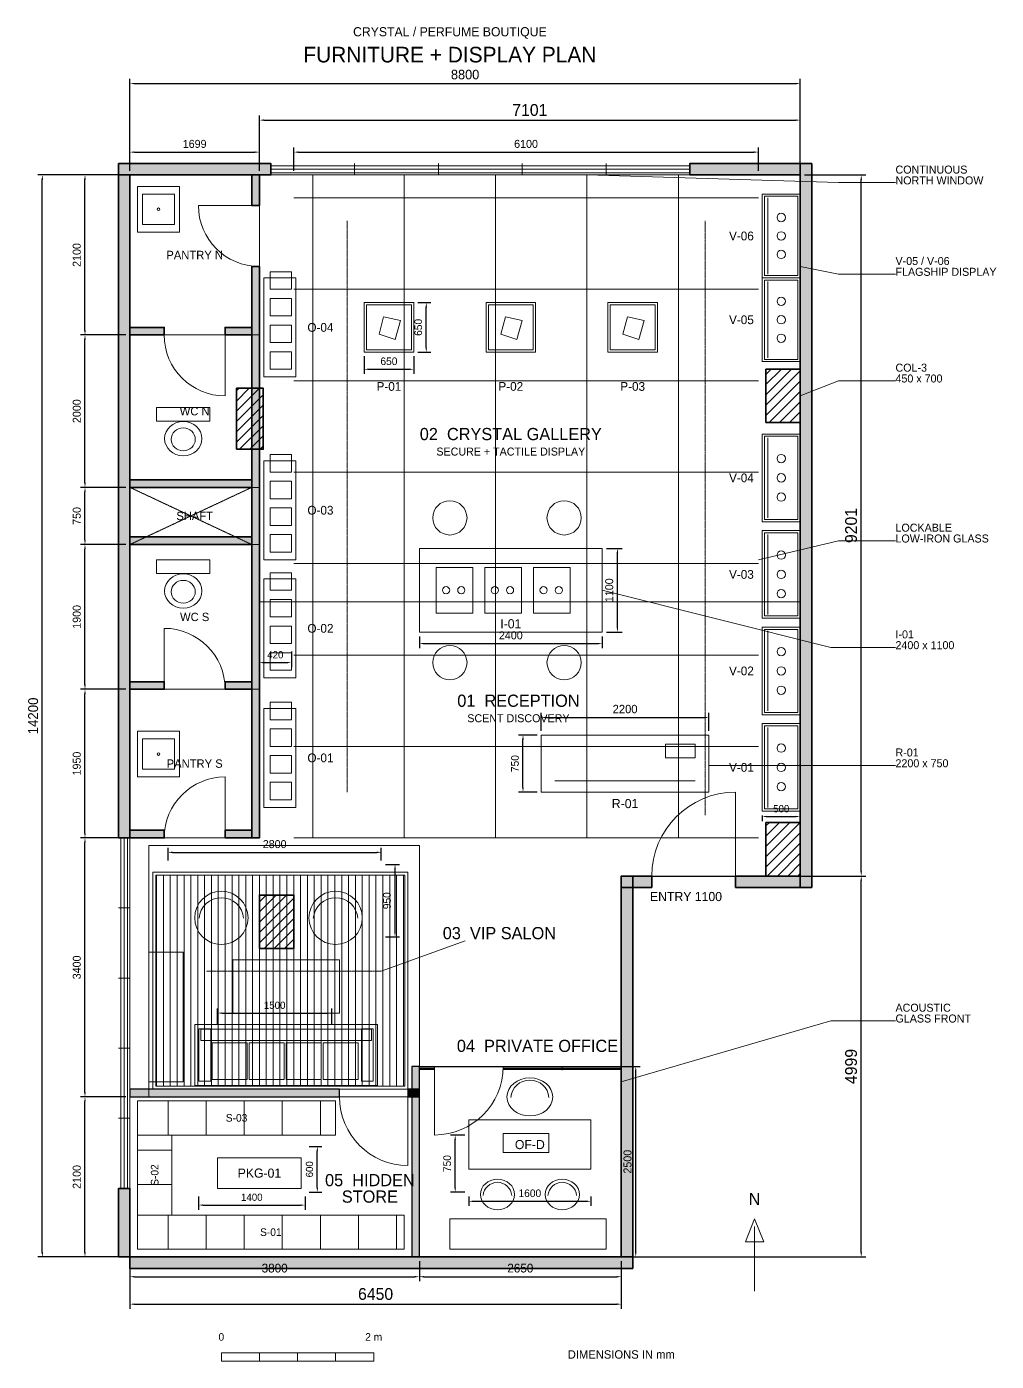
# Model space of a CAD drawing. Header units: millimetres. Extents: x -1355 to 24201, y -1370 to 16146.
# Drawn here: x -1355 to 11373, y -1370 to 16146 of the extents above; entities that cross this region are included whole.
import ezdxf
from ezdxf.enums import TextEntityAlignment as Align

# ---------------------------------------------------------------- set-up
doc = ezdxf.new("R2010")
doc.units = ezdxf.units.MM
doc.linetypes.add('DASHED', pattern=[1.524, 1.27, -0.254])
for name, color, linetype, lineweight in [('A-ANNO-TEXT', 7, 'Continuous', 13), ('A-COLS', 7, 'Continuous', 35), ('A-DIMS-MM', 7, 'Continuous', 13), ('A-DOOR', 7, 'Continuous', 13), ('A-ELEVATION', 7, 'Continuous', 13), ('A-FIXT-SERVICE', 7, 'Continuous', 13), ('A-FLOOR-ZONE', 7, 'Continuous', 13), ('A-FURN-GEN', 7, 'Continuous', 13), ('A-FURN-VIP', 7, 'Continuous', 13), ('A-GLAZ', 7, 'Continuous', 13), ('A-LIGHT-TRACK', 7, 'Continuous', 13), ('A-SHELF-OPEN', 7, 'Continuous', 13), ('A-STOR-RACK', 7, 'Continuous', 13), ('A-VITRINE-SEC', 7, 'Continuous', 13), ('A-WALL-EXIST', 7, 'Continuous', 35), ('A-WALL-NEW', 7, 'Continuous', 25)]:
    doc.layers.add(name, color=color, linetype=linetype, lineweight=lineweight)
doc.styles.add('BODY', font='IBMPlexSans-400.ttf')
doc.styles.add('MONO', font='JetBrainsMono-400.ttf')
doc.styles.add('TITLE', font='SpaceGrotesk-600.ttf')
doc.dimstyles.new('CRYSTAL-MM', dxfattribs={"dimtxt": 115, "dimasz": 60, "dimexe": 60, "dimexo": 55, "dimgap": 55, "dimtad": 1, "dimdec": 0, "dimtxsty": 'MONO', "dimcen": 2.5, "dimclrd": 7, "dimclre": 7, "dimclrt": 7, "dimazin": 3, "dimtfac": 1, "dimtmove": 0, "dimatfit": 3})

msp = doc.modelspace()

# ---------------------------------------------------------------- hatches: boundary and pattern name
at = {"layer": 'A-COLS'}
h = msp.add_hatch(dxfattribs=at)
h.set_pattern_fill('ANSI31', scale=30)
h.paths.add_polyline_path([(8350, 10950), (8800, 10950), (8800, 11650), (8350, 11650)])
h = msp.add_hatch(dxfattribs=at)
h.set_pattern_fill('ANSI31', scale=30)
h.paths.add_polyline_path([(1400, 10600), (1750, 10600), (1750, 11400), (1400, 11400)])
h = msp.add_hatch(dxfattribs=at)
h.set_pattern_fill('ANSI31', scale=30)
h.paths.add_polyline_path([(8350, 4999), (8800, 4999), (8800, 5700), (8350, 5700)])
h = msp.add_hatch(dxfattribs=at)
h.set_pattern_fill('ANSI31', scale=30)
h.paths.add_polyline_path([(1699, 4050), (2150, 4050), (2150, 4750), (1699, 4750)])
at = {"layer": 'A-WALL-EXIST'}
h = msp.add_hatch(color=8, dxfattribs=at)
h.dxf.hatch_style = 1
h.paths.add_polyline_path([(-150, 14200), (1850, 14200), (1850, 14350), (-150, 14350)])
h = msp.add_hatch(color=8, dxfattribs=at)
h.dxf.hatch_style = 1
h.paths.add_polyline_path([(-150, 5500), (0, 5500), (0, 14200), (-150, 14200)])
h = msp.add_hatch(color=8, dxfattribs=at)
h.dxf.hatch_style = 1
h.paths.add_polyline_path([(1599, 13800), (1699, 13800), (1699, 14200), (1599, 14200)])
h = msp.add_hatch(color=8, dxfattribs=at)
h.dxf.hatch_style = 1
h.paths.add_polyline_path([(7350, 14200), (8800, 14200), (8800, 14350), (7350, 14350)])
h = msp.add_hatch(color=8, dxfattribs=at)
h.dxf.hatch_style = 1
h.paths.add_polyline_path([(8800, 4849), (8950, 4849), (8950, 14350), (8800, 14350)])
h = msp.add_hatch(color=8, dxfattribs=at)
h.dxf.hatch_style = 1
h.paths.add_polyline_path([(1599, 5500), (1699, 5500), (1699, 13000), (1599, 13000)])
h = msp.add_hatch(color=8, dxfattribs=at)
h.dxf.hatch_style = 1
h.paths.add_polyline_path([(0, 12100), (450, 12100), (450, 12200), (0, 12200)])
h = msp.add_hatch(color=8, dxfattribs=at)
h.dxf.hatch_style = 1
h.paths.add_polyline_path([(1250, 12100), (1599, 12100), (1599, 12200), (1250, 12200)])
h = msp.add_hatch(color=8, dxfattribs=at)
h.dxf.hatch_style = 1
h.paths.add_polyline_path([(0, 10100), (1599, 10100), (1599, 10200), (0, 10200)])
h = msp.add_hatch(color=8, dxfattribs=at)
h.dxf.hatch_style = 1
h.paths.add_polyline_path([(0, 9350), (1599, 9350), (1599, 9450), (0, 9450)])
h = msp.add_hatch(color=8, dxfattribs=at)
h.dxf.hatch_style = 1
h.paths.add_polyline_path([(0, 7450), (450, 7450), (450, 7550), (0, 7550)])
h = msp.add_hatch(color=8, dxfattribs=at)
h.dxf.hatch_style = 1
h.paths.add_polyline_path([(1250, 7450), (1599, 7450), (1599, 7550), (1250, 7550)])
h = msp.add_hatch(color=8, dxfattribs=at)
h.dxf.hatch_style = 1
h.paths.add_polyline_path([(0, 5500), (450, 5500), (450, 5600), (0, 5600)])
h = msp.add_hatch(color=8, dxfattribs=at)
h.dxf.hatch_style = 1
h.paths.add_polyline_path([(1250, 5500), (1599, 5500), (1599, 5600), (1250, 5600)])
h = msp.add_hatch(color=8, dxfattribs=at)
h.dxf.hatch_style = 1
h.paths.add_polyline_path([(6450, 0), (6600, 0), (6600, 4999), (6450, 4999)])
h = msp.add_hatch(color=8, dxfattribs=at)
h.dxf.hatch_style = 1
h.paths.add_polyline_path([(6450, 4849), (6850, 4849), (6850, 4999), (6450, 4999)])
h = msp.add_hatch(color=8, dxfattribs=at)
h.dxf.hatch_style = 1
h.paths.add_polyline_path([(7950, 4849), (8800, 4849), (8800, 4999), (7950, 4999)])
h = msp.add_hatch(color=8, dxfattribs=at)
h.dxf.hatch_style = 1
h.paths.add_polyline_path([(-150, 0), (0, 0), (0, 900), (-150, 900)])
h = msp.add_hatch(color=8, dxfattribs=at)
h.dxf.hatch_style = 1
h.paths.add_polyline_path([(0, -150), (6600, -150), (6600, 0), (0, 0)])
at = {"layer": 'A-WALL-NEW'}
h = msp.add_hatch(color=9, dxfattribs=at)
h.dxf.hatch_style = 1
h.paths.add_polyline_path([(3700, 0), (3800, 0), (3800, 2500), (3700, 2500)])
h = msp.add_hatch(color=9, dxfattribs=at)
h.dxf.hatch_style = 1
h.paths.add_polyline_path([(0, 2100), (2750, 2100), (2750, 2200), (0, 2200)])
h = msp.add_hatch(color=9, dxfattribs=at)
h.dxf.hatch_style = 1
h.paths.add_polyline_path([(3650, 2100), (3800, 2100), (3800, 2200), (3650, 2200)])

# ---------------------------------------------------------------- linework, layer by layer
at = {"layer": 'A-ANNO-TEXT'}
for p, q in [((3300, 3750), (4400, 4150)), ((8200, -450), (8200, 400))]:
    msp.add_line(p, q, dxfattribs=at)
at = {"layer": 'A-COLS'}
for points in [[(8350, 10950), (8800, 10950), (8800, 11650), (8350, 11650)], [(1400, 10600), (1750, 10600), (1750, 11400), (1400, 11400)], [(8350, 4999), (8800, 4999), (8800, 5700), (8350, 5700)], [(1699, 4050), (2150, 4050), (2150, 4750), (1699, 4750)]]:
    msp.add_lwpolyline(points, close=True, dxfattribs=at)
at = {"layer": 'A-DOOR'}
for p, q in [((1699, 13800), (899, 13800)), ((1250, 12100), (1250, 11300)), ((450, 7450), (450, 8250)), ((1250, 5500), (1250, 6300)), ((7950, 4999), (7950, 6099)), ((4000, 2500), (4000, 1600)), ((3650, 2100), (3650, 1200))]:
    msp.add_line(p, q, dxfattribs=at)
for centre, radius, start, end in [((1699, 13800), 800, 180, 270), ((1250, 12100), 800, 180, 270), ((450, 7450), 800, 0, 90), ((1250, 5500), 800, 90, 180), ((7950, 4999), 1100, 90, 180), ((4000, 2500), 900, 270, 360), ((3650, 2100), 900, 180, 270)]:
    msp.add_arc(centre, radius, start, end, dxfattribs=at)
at = {"layer": 'A-ELEVATION'}
for p, q in [((6000, 14200), (9300, 14100)), ((9300, 14100), (10050, 14100)), ((8800, 13000), (9300, 12900)), ((9300, 12900), (10050, 12900)), ((8800, 11300), (9300, 11500)), ((9300, 11500), (10050, 11500)), ((8250, 9150), (9300, 9400)), ((9300, 9400), (10050, 9400)), ((6200, 8750), (9200, 8000)), ((9200, 8000), (10050, 8000)), ((7600, 6450), (9300, 6450)), ((9300, 6450), (10050, 6450)), ((6450, 2300), (9200, 3100)), ((9200, 3100), (10050, 3100))]:
    msp.add_line(p, q, dxfattribs=at)
for points in [[(8200, 500), (8080, 200), (8320, 200)], [(1200, -1370), (1700, -1370), (1700, -1260), (1200, -1260)], [(1700, -1370), (2200, -1370), (2200, -1260), (1700, -1260)], [(2200, -1370), (2700, -1370), (2700, -1260), (2200, -1260)], [(2700, -1370), (3200, -1370), (3200, -1260), (2700, -1260)]]:
    msp.add_lwpolyline(points, close=True, dxfattribs=at)
at = {"layer": 'A-FIXT-SERVICE', "linetype": 'DASHED'}
for p, q in [((0, 9350), (1599, 10100)), ((1599, 9350), (0, 10100))]:
    msp.add_line(p, q, dxfattribs=at)
at = {"layer": 'A-FIXT-SERVICE'}
for points in [[(100, 13450), (650, 13450), (650, 14050), (100, 14050)], [(165, 13550), (585, 13550), (585, 13950), (165, 13950)], [(350, 10970), (1050, 10970), (1050, 11150), (350, 11150)], [(350, 8970), (1050, 8970), (1050, 9150), (350, 9150)], [(100, 6300), (650, 6300), (650, 6900), (100, 6900)], [(165, 6400), (585, 6400), (585, 6800), (165, 6800)]]:
    msp.add_lwpolyline(points, close=True, dxfattribs=at)
for centre, major_axis, ratio in [((375, 13750), (17.5, 0), 1), ((700, 10740), (245, 0), 0.9183673), ((700, 10730), (157.5, 0), 0.952381), ((700, 8740), (245, 0), 0.9183673), ((700, 8730), (157.5, 0), 0.952381), ((375, 6600), (17.5, 0), 1)]:
    msp.add_ellipse(centre, major_axis=major_axis, ratio=ratio, dxfattribs=at)
at = {"layer": 'A-FLOOR-ZONE'}
for p, q in [((2400, 5500), (2400, 14200)), ((3600, 5500), (3600, 14200)), ((4800, 5500), (4800, 14200)), ((6000, 5500), (6000, 14200)), ((7200, 5500), (7200, 14200)), ((2150, 13900), (8250, 13900)), ((2150, 12700), (8250, 12700)), ((2150, 11500), (8250, 11500)), ((2150, 10300), (8250, 10300)), ((2150, 9100), (8250, 9100)), ((2150, 7900), (8250, 7900)), ((2150, 6700), (8250, 6700)), ((2150, 5500), (8250, 5500))]:
    msp.add_line(p, q, dxfattribs=at)
for points in [[(0, 0), (6450, 0), (6450, 4999), (8800, 4999), (8800, 14200), (0, 14200)], [(0, 12100), (1699, 12100), (1699, 14200), (0, 14200)], [(8800, 8600), (8800, 14200), (1699, 14200), (1699, 8600), (8800, 8600)], [(0, 10100), (1699, 10100), (1699, 12100), (0, 12100)], [(0, 9350), (1699, 9350), (1699, 10100), (0, 10100)], [(0, 7450), (1699, 7450), (1699, 9350), (0, 9350)], [(8800, 4999), (6450, 4999), (6450, 2500), (3800, 2500), (3800, 5400), (250, 5400), (250, 2100), (0, 2100), (0, 5500), (1699, 5500), (1699, 8600), (8800, 8600), (8800, 4999)], [(0, 5500), (1699, 5500), (1699, 7450), (0, 7450)], [(3800, 2100), (3800, 5400), (250, 5400), (250, 2100), (3800, 2100)], [(6450, 0), (6450, 2500), (3800, 2500), (3800, 0), (6450, 0)], [(3800, 0), (3800, 2100), (0, 2100), (0, 0), (3800, 0)]]:
    msp.add_lwpolyline(points, close=True, dxfattribs=at)
at = {"layer": 'A-FURN-GEN'}
msp.add_line((5580, 6250), (7420, 6250), dxfattribs=at)
for points in [[(3800, 8200), (6200, 8200), (6200, 9300), (3800, 9300)], [(4020, 8450), (4500, 8450), (4500, 9050), (4020, 9050)], [(4660, 8450), (5140, 8450), (5140, 9050), (4660, 9050)], [(5300, 8450), (5780, 8450), (5780, 9050), (5300, 9050)], [(5400, 6100), (7600, 6100), (7600, 6850), (5400, 6850)], [(7030, 6550), (7420, 6550), (7420, 6730), (7030, 6730)], [(4450, 1150), (6050, 1150), (6050, 1800), (4450, 1800)], [(4900, 1370), (5500, 1370), (5500, 1620), (4900, 1620)], [(1150, 900), (2250, 900), (2250, 1300), (1150, 1300)], [(4200, 100), (6250, 100), (6250, 500), (4200, 500)]]:
    msp.add_lwpolyline(points, close=True, dxfattribs=at)
for centre, radius in [((5250, 2070), 252), ((4825, 790), 189), ((5675, 790), 189)]:
    msp.add_arc(centre, radius, 5, 175, dxfattribs=at)
for centre, major_axis, ratio in [((4200, 9700), (225, 0), 1), ((5700, 9700), (225, 0), 1), ((4150, 8750), (47.5, 0), 1), ((4350, 8750), (47.5, 0), 1), ((4790, 8750), (47.5, 0), 1), ((4990, 8750), (47.5, 0), 1), ((5430, 8750), (47.5, 0), 1), ((5630, 8750), (47.5, 0), 1), ((4200, 7800), (225, 0), 1), ((5700, 7800), (225, 0), 1), ((5250, 2100), (300, 0), 0.8333333), ((4825, 820), (225, 0), 0.8888889), ((5675, 820), (225, 0), 0.8888889)]:
    msp.add_ellipse(centre, major_axis=major_axis, ratio=ratio, dxfattribs=at)
at = {"layer": 'A-FURN-VIP'}
for p, q in [((350, 2245), (350, 5005)), ((440, 2245), (440, 5005)), ((530, 2245), (530, 5005)), ((620, 2245), (620, 5005)), ((710, 2245), (710, 5005)), ((800, 2245), (800, 5005)), ((890, 2245), (890, 5005)), ((980, 2245), (980, 5005)), ((1070, 2245), (1070, 5005)), ((1160, 2245), (1160, 5005)), ((1250, 2245), (1250, 5005)), ((1340, 2245), (1340, 5005)), ((1430, 2245), (1430, 5005)), ((1520, 2245), (1520, 5005)), ((1610, 2245), (1610, 5005)), ((1700, 2245), (1700, 5005)), ((1790, 2245), (1790, 5005)), ((1880, 2245), (1880, 5005)), ((1970, 2245), (1970, 5005)), ((2060, 2245), (2060, 5005)), ((2150, 2245), (2150, 5005)), ((2240, 2245), (2240, 5005)), ((2330, 2245), (2330, 5005)), ((2420, 2245), (2420, 5005)), ((2510, 2245), (2510, 5005)), ((2600, 2245), (2600, 5005)), ((2690, 2245), (2690, 5005)), ((2780, 2245), (2780, 5005)), ((2870, 2245), (2870, 5005)), ((2960, 2245), (2960, 5005)), ((3050, 2245), (3050, 5005)), ((3140, 2245), (3140, 5005)), ((3230, 2245), (3230, 5005)), ((3320, 2245), (3320, 5005)), ((3410, 2245), (3410, 5005)), ((3500, 2245), (3500, 5005)), ((3590, 2245), (3590, 5005))]:
    msp.add_line(p, q, dxfattribs=at)
for points in [[(300, 2200), (3650, 2200), (3650, 5050), (300, 5050)], [(340, 2240), (3610, 2240), (3610, 5010), (340, 5010)], [(250, 2300), (700, 2300), (700, 4000), (250, 4000)], [(1350, 3200), (2750, 3200), (2750, 3900), (1350, 3900)], [(850, 2250), (3250, 2250), (3250, 3050), (850, 3050)], [(905, 2305), (1060, 2305), (1060, 2995), (905, 2995)], [(930, 2840), (3170, 2840), (3170, 2990), (930, 2990)], [(3040, 2305), (3195, 2305), (3195, 2995), (3040, 2995)], [(1080, 2330), (1540, 2330), (1540, 2810), (1080, 2810)], [(1565, 2330), (2025, 2330), (2025, 2810), (1565, 2810)], [(2050, 2330), (2510, 2330), (2510, 2810), (2050, 2810)], [(2535, 2330), (2995, 2330), (2995, 2810), (2535, 2810)]]:
    msp.add_lwpolyline(points, close=True, dxfattribs=at)
for centre in [(1200, 4420), (2700, 4420)]:
    msp.add_arc(centre, 294, 5, 175, dxfattribs=at)
for centre in [(1200, 4450), (2700, 4450)]:
    msp.add_ellipse(centre, major_axis=(350, 0), ratio=1, dxfattribs=at)
at = {"layer": 'A-GLAZ'}
for p, q in [((1850, 14200), (1850, 14350)), ((1850, 14320), (7350, 14320)), ((1850, 14275), (7350, 14275)), ((1850, 14230), (7350, 14230)), ((2950, 14200), (2950, 14350)), ((4050, 14200), (4050, 14350)), ((5150, 14200), (5150, 14350)), ((6250, 14200), (6250, 14350)), ((7350, 14200), (7350, 14350)), ((-150, 5500), (0, 5500)), ((-120, 900), (-120, 5500)), ((-75, 900), (-75, 5500)), ((-30, 900), (-30, 5500)), ((-150, 4580), (0, 4580)), ((-150, 3660), (0, 3660)), ((-150, 2740), (0, 2740)), ((3800, 2450), (3800, 2500)), ((3800, 2490), (4000, 2490)), ((3800, 2475), (4000, 2475)), ((3800, 2460), (4000, 2460)), ((4000, 2450), (4000, 2500)), ((4900, 2450), (4900, 2500)), ((4900, 2490), (6450, 2490)), ((4900, 2475), (6450, 2475)), ((4900, 2460), (6450, 2460)), ((5675, 2450), (5675, 2500)), ((6450, 2450), (6450, 2500)), ((-150, 1820), (0, 1820)), ((-150, 900), (0, 900))]:
    msp.add_line(p, q, dxfattribs=at)
at = {"layer": 'A-LIGHT-TRACK', "linetype": 'DASHED'}
for p, q in [((2850, 6100), (2850, 13600)), ((7550, 5800), (7550, 13600)), ((1000, 3750), (3300, 3750))]:
    msp.add_line(p, q, dxfattribs=at)
at = {"layer": 'A-SHELF-OPEN'}
for points in [[(1760, 11550), (2180, 11550), (2180, 12850), (1760, 12850)], [(1840, 12700), (2120, 12700), (2120, 12930), (1840, 12930)], [(1840, 12350), (2120, 12350), (2120, 12580), (1840, 12580)], [(1840, 12000), (2120, 12000), (2120, 12230), (1840, 12230)], [(1840, 11650), (2120, 11650), (2120, 11880), (1840, 11880)], [(1840, 10300), (2120, 10300), (2120, 10530), (1840, 10530)], [(1760, 9150), (2180, 9150), (2180, 10450), (1760, 10450)], [(1840, 9950), (2120, 9950), (2120, 10180), (1840, 10180)], [(1840, 9600), (2120, 9600), (2120, 9830), (1840, 9830)], [(1840, 9250), (2120, 9250), (2120, 9480), (1840, 9480)], [(1840, 8750), (2120, 8750), (2120, 8980), (1840, 8980)], [(1760, 7600), (2180, 7600), (2180, 8900), (1760, 8900)], [(1840, 8400), (2120, 8400), (2120, 8630), (1840, 8630)], [(1840, 8050), (2120, 8050), (2120, 8280), (1840, 8280)], [(1840, 7700), (2120, 7700), (2120, 7930), (1840, 7930)], [(1760, 5900), (2180, 5900), (2180, 7200), (1760, 7200)], [(1840, 7050), (2120, 7050), (2120, 7280), (1840, 7280)], [(1840, 6700), (2120, 6700), (2120, 6930), (1840, 6930)], [(1840, 6350), (2120, 6350), (2120, 6580), (1840, 6580)], [(1840, 6000), (2120, 6000), (2120, 6230), (1840, 6230)]]:
    msp.add_lwpolyline(points, close=True, dxfattribs=at)
at = {"layer": 'A-STOR-RACK'}
for p, q in [((500, 1600), (500, 2050)), ((1000, 1600), (1000, 2050)), ((1500, 1600), (1500, 2050)), ((2000, 1600), (2000, 2050)), ((2500, 1600), (2500, 2050)), ((100, 1400), (550, 1400)), ((100, 950), (550, 950)), ((500, 100), (500, 550)), ((1000, 100), (1000, 550)), ((1500, 100), (1500, 550)), ((2000, 100), (2000, 550)), ((2500, 100), (2500, 550)), ((3000, 100), (3000, 550)), ((3500, 100), (3500, 550))]:
    msp.add_line(p, q, dxfattribs=at)
for points in [[(100, 1600), (2700, 1600), (2700, 2050), (100, 2050)], [(100, 550), (550, 550), (550, 1600), (100, 1600)], [(100, 100), (3600, 100), (3600, 550), (100, 550)]]:
    msp.add_lwpolyline(points, close=True, dxfattribs=at)
at = {"layer": 'A-VITRINE-SEC'}
for p, q in [((8375, 12900), (8375, 13900)), ((8375, 11800), (8375, 12800)), ((8375, 9700), (8375, 10750)), ((8375, 8433), (8375, 9483)), ((8375, 7166), (8375, 8216)), ((8375, 5900), (8375, 6950))]:
    msp.add_line(p, q, dxfattribs=at)
for points in [[(8300, 12850), (8800, 12850), (8800, 13950), (8300, 13950)], [(8330, 12880), (8770, 12880), (8770, 13920), (8330, 13920)], [(8300, 11750), (8800, 11750), (8800, 12850), (8300, 12850)], [(8330, 11780), (8770, 11780), (8770, 12820), (8330, 12820)], [(3075, 11875), (3725, 11875), (3725, 12525), (3075, 12525)], [(3105, 11905), (3695, 11905), (3695, 12495), (3105, 12495)], [(4675, 11875), (5325, 11875), (5325, 12525), (4675, 12525)], [(4705, 11905), (5295, 11905), (5295, 12495), (4705, 12495)], [(6275, 11875), (6925, 11875), (6925, 12525), (6275, 12525)], [(6305, 11905), (6895, 11905), (6895, 12495), (6305, 12495)], [(3270, 12110), (3480, 12040), (3550, 12290), (3330, 12340)], [(4870, 12110), (5080, 12040), (5150, 12290), (4930, 12340)], [(6470, 12110), (6680, 12040), (6750, 12290), (6530, 12340)], [(8300, 9650), (8800, 9650), (8800, 10800), (8300, 10800)], [(8330, 9680), (8770, 9680), (8770, 10770), (8330, 10770)], [(8300, 8383), (8800, 8383), (8800, 9533), (8300, 9533)], [(8330, 8413), (8770, 8413), (8770, 9503), (8330, 9503)], [(8300, 7116), (8800, 7116), (8800, 8266), (8300, 8266)], [(8330, 7146), (8770, 7146), (8770, 8236), (8330, 8236)], [(8300, 5850), (8800, 5850), (8800, 7000), (8300, 7000)], [(8330, 5880), (8770, 5880), (8770, 6970), (8330, 6970)]]:
    msp.add_lwpolyline(points, close=True, dxfattribs=at)
for centre in [(8550, 13642), (8550, 13400), (8550, 13158), (8550, 12542), (8550, 12300), (8550, 12058), (8550, 10478), (8550, 10225), (8550, 9972), (8550, 9211), (8550, 8958), (8550, 8705), (8550, 7944), (8550, 7691), (8550, 7438), (8550, 6678), (8550, 6425), (8550, 6172)]:
    msp.add_ellipse(centre, major_axis=(55, 0), ratio=1, dxfattribs=at)
at = {"layer": 'A-WALL-EXIST'}
for points in [[(-150, 14200), (1850, 14200), (1850, 14350), (-150, 14350)], [(-150, 5500), (0, 5500), (0, 14200), (-150, 14200)], [(1599, 13800), (1699, 13800), (1699, 14200), (1599, 14200)], [(7350, 14200), (8800, 14200), (8800, 14350), (7350, 14350)], [(8800, 4849), (8950, 4849), (8950, 14350), (8800, 14350)], [(1599, 5500), (1699, 5500), (1699, 13000), (1599, 13000)], [(0, 12100), (450, 12100), (450, 12200), (0, 12200)], [(1250, 12100), (1599, 12100), (1599, 12200), (1250, 12200)], [(0, 10100), (1599, 10100), (1599, 10200), (0, 10200)], [(0, 9350), (1599, 9350), (1599, 9450), (0, 9450)], [(0, 7450), (450, 7450), (450, 7550), (0, 7550)], [(1250, 7450), (1599, 7450), (1599, 7550), (1250, 7550)], [(0, 5500), (450, 5500), (450, 5600), (0, 5600)], [(1250, 5500), (1599, 5500), (1599, 5600), (1250, 5600)], [(6450, 0), (6600, 0), (6600, 4999), (6450, 4999)], [(6450, 4849), (6850, 4849), (6850, 4999), (6450, 4999)], [(7950, 4849), (8800, 4849), (8800, 4999), (7950, 4999)], [(-150, 0), (0, 0), (0, 900), (-150, 900)], [(0, -150), (6600, -150), (6600, 0), (0, 0)]]:
    msp.add_lwpolyline(points, close=True, dxfattribs=at)
at = {"layer": 'A-WALL-NEW'}
for points in [[(3700, 0), (3800, 0), (3800, 2500), (3700, 2500)], [(0, 2100), (2750, 2100), (2750, 2200), (0, 2200)], [(3650, 2100), (3800, 2100), (3800, 2200), (3650, 2200)]]:
    msp.add_lwpolyline(points, close=True, dxfattribs=at)

# ---------------------------------------------------------------- texts
at = {"layer": 'A-ANNO-TEXT'}
for s, height, style, p in [('CRYSTAL / PERFUME BOUTIQUE', 120, 'BODY', (4200, 16080)), ('FURNITURE + DISPLAY PLAN', 205, 'TITLE', (4200, 15780)), ('PANTRY N', 110, 'TITLE', (850, 13150)), ('P-01', 115, 'TITLE', (3400, 11425)), ('P-02', 115, 'TITLE', (5000, 11425)), ('P-03', 115, 'TITLE', (6600, 11425)), ('WC N', 110, 'TITLE', (850, 11100)), ('02  CRYSTAL GALLERY', 160, 'TITLE', (5000, 10800)), ('SECURE + TACTILE DISPLAY', 105, 'BODY', (5000, 10570)), ('SHAFT', 110, 'TITLE', (850, 9725)), ('WC S', 110, 'TITLE', (850, 8400)), ('I-01', 120, 'TITLE', (5000, 8310)), ('01  RECEPTION', 160, 'TITLE', (5100, 7300)), ('SCENT DISCOVERY', 105, 'BODY', (5100, 7070)), ('PANTRY S', 110, 'TITLE', (850, 6475)), ('R-01', 120, 'TITLE', (6500, 5950)), ('ENTRY 1100', 120, 'TITLE', (7300, 4730)), ('03  VIP SALON', 160, 'TITLE', (4850, 4250)), ('04  PRIVATE OFFICE', 160, 'TITLE', (5350, 2770)), ('S-03', 100, 'MONO', (1400, 1825)), ('OF-D', 120, 'TITLE', (5250, 1475)), ('PKG-01', 120, 'TITLE', (1700, 1100)), ('05  HIDDEN', 160, 'TITLE', (3150, 1008)), ('STORE', 160, 'TITLE', (3150, 792)), ('N', 160, 'TITLE', (8200, 760)), ('S-01', 100, 'MONO', (1850, 325)), ('0', 100, 'MONO', (1200, -1050)), ('2 m', 100, 'MONO', (3200, -1050)), ('DIMENSIONS IN mm', 110, 'MONO', (6450, -1280))]:
    msp.add_text(s, height=height, dxfattribs=dict(at, style=style)).set_placement(p, align=Align.MIDDLE_CENTER)
for s, height, style, p in [('CONTINUOUS', 105, 'BODY', (10050, 14270.9)), ('NORTH WINDOW', 105, 'BODY', (10050, 14129.1)), ('V-05 / V-06', 105, 'BODY', (10050, 13070.9)), ('FLAGSHIP DISPLAY', 105, 'BODY', (10050, 12929.1)), ('O-04', 115, 'TITLE', (2330, 12200)), ('450 x 700', 105, 'BODY', (10050, 11529.1)), ('COL-3', 105, 'BODY', (10050, 11670.9)), ('O-03', 115, 'TITLE', (2330, 9800)), ('LOCKABLE', 105, 'BODY', (10050, 9570.9)), ('LOW-IRON GLASS', 105, 'BODY', (10050, 9429.1)), ('O-02', 115, 'TITLE', (2330, 8250)), ('2400 x 1100', 105, 'BODY', (10050, 8029.1)), ('I-01', 105, 'BODY', (10050, 8170.9)), ('R-01', 105, 'BODY', (10050, 6620.9)), ('O-01', 115, 'TITLE', (2330, 6550)), ('2200 x 750', 105, 'BODY', (10050, 6479.1)), ('ACOUSTIC', 105, 'BODY', (10050, 3270.9)), ('GLASS FRONT', 105, 'BODY', (10050, 3129.1))]:
    msp.add_text(s, height=height, dxfattribs=dict(at, style=style)).set_placement(p, align=Align.MIDDLE_LEFT)
at = {"layer": 'A-ANNO-TEXT', "style": 'TITLE'}
for s, p in [('V-06', (8190, 13400)), ('V-05', (8190, 12300)), ('V-04', (8190, 10225)), ('V-03', (8190, 8958)), ('V-02', (8190, 7691)), ('V-01', (8190, 6425))]:
    msp.add_text(s, height=115, dxfattribs=at).set_placement(p, align=Align.MIDDLE_RIGHT)
at = {"layer": 'A-ANNO-TEXT', "style": 'MONO'}
msp.add_text('S-02', height=100, rotation=90, dxfattribs=at).set_placement((325, 1075), align=Align.MIDDLE_CENTER)

# ---------------------------------------------------------------- dimensions: what is measured, and where the dimension line sits
at = {"layer": 'A-DIMS-MM'}
for base, p1, p2, override in [((0, 15400), (0, 14200), (8800, 14200), {"dimtxt": 125}), ((1699, 14920), (1699, 14200), (8800, 14200), {"dimtxt": 155}), ((0, 14500), (0, 14200), (1699, 14200), {"dimtxt": 105}), ((2150, 14500), (2150, 14200), (8250, 14200), {"dimtxt": 105}), ((3075, 11650), (3075, 11875), (3725, 11875), {"dimtxt": 100}), ((3800, 8050), (3800, 8200), (6200, 8200), {"dimtxt": 105}), ((1699, 7800), (1699, 8000), (2119, 8000), {"dimtxt": 95}), ((5400, 7080), (5400, 6850), (7600, 6850), {"dimtxt": 110}), ((8300, 5780), (8300, 5850), (8800, 5850), {"dimtxt": 95}), ((500, 5310), (500, 5150), (3300, 5150), {"dimtxt": 105}), ((1150, 3200), (1150, 3000), (2650, 3000), {"dimtxt": 95}), ((4450, 730), (4450, 850), (6050, 850), {"dimtxt": 100}), ((900, 680), (900, 850), (2300, 850), {"dimtxt": 95}), ((0, -620), (0, 0), (6450, 0), {"dimtxt": 155}), ((0, -260), (0, 0), (3800, 0), {"dimtxt": 115}), ((3800, -260), (3800, 0), (6450, 0), {"dimtxt": 115})]:
    msp.add_linear_dim(base=base, p1=p1, p2=p2, dimstyle='CRYSTAL-MM', override=override, dxfattribs=at).render()
for base, p1, p2, override in [((-1150, 0), (0, 0), (0, 14200), {"dimtxt": 130}), ((-590, 12100), (0, 12100), (0, 14200), {"dimtxt": 105}), ((9600, 4999), (8800, 4999), (8800, 14200), {"dimtxt": 155}), ((3890, 11875), (3725, 11875), (3725, 12525), {"dimtxt": 100}), ((-590, 10100), (0, 10100), (0, 12100), {"dimtxt": 105}), ((-590, 9350), (0, 9350), (0, 10100), {"dimtxt": 105}), ((-590, 7450), (0, 7450), (0, 9350), {"dimtxt": 105}), ((6400, 8200), (6200, 8200), (6200, 9300), {"dimtxt": 105}), ((-590, 5500), (0, 5500), (0, 7450), {"dimtxt": 105}), ((5160, 6100), (5400, 6100), (5400, 6850), {"dimtxt": 100}), ((-590, 2100), (0, 2100), (0, 5500), {"dimtxt": 105}), ((3480, 4200), (3300, 4200), (3300, 5150), {"dimtxt": 100}), ((9600, 0), (6450, 0), (6450, 4999), {"dimtxt": 155}), ((6640, 0), (3800, 0), (3800, 2500), {"dimtxt": 105}), ((-590, 0), (0, 0), (0, 2100), {"dimtxt": 105}), ((4270, 850), (4450, 850), (4450, 1600), {"dimtxt": 100}), ((2460, 850), (2300, 850), (2300, 1450), {"dimtxt": 95})]:
    msp.add_linear_dim(base=base, p1=p1, p2=p2, angle=90, dimstyle='CRYSTAL-MM', override=override, dxfattribs=at).render()

doc.saveas('drawing.dxf')
